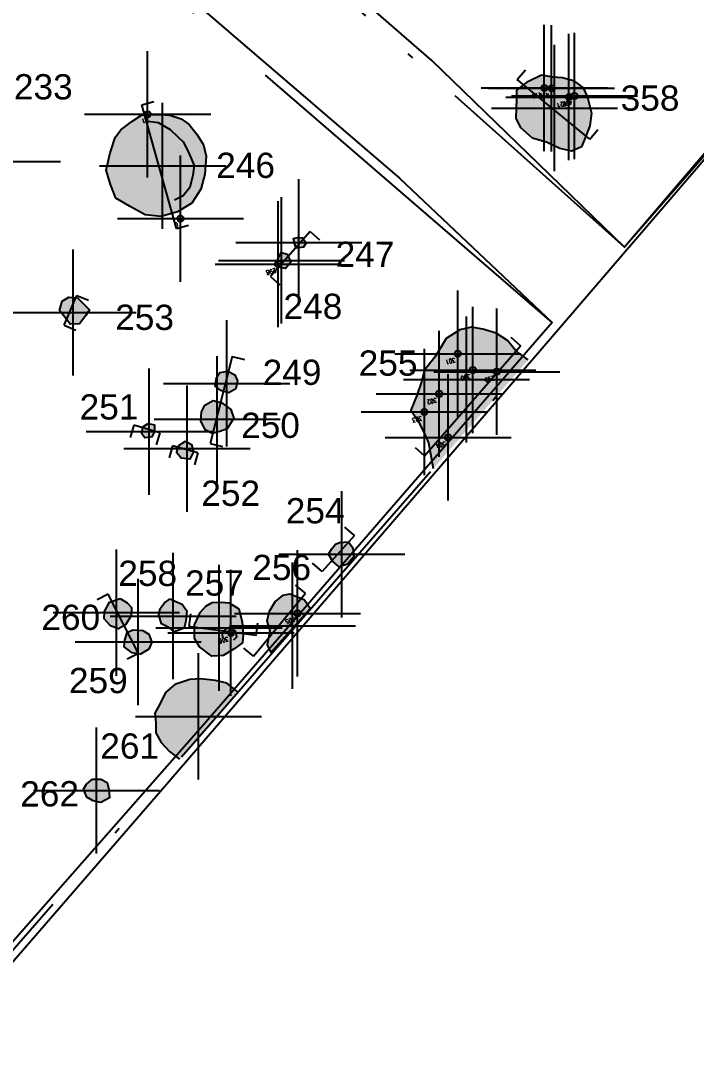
# Model space of a CAD drawing. Header units: millimetres. Extents: x 4462692 to 4462814, y 5793999 to 5794154.
# Drawn here: x 4462751.24 to 4462761.95, y 5794028.93 to 5794045.21 of the extents above; entities that cross this region are included whole.
import ezdxf
from ezdxf.enums import TextEntityAlignment as Align

# ---------------------------------------------------------------- set-up
doc = ezdxf.new("R2010")
doc.units = ezdxf.units.MM
doc.header["$PDMODE"] = 2
doc.header["$PDSIZE"] = -1
doc.linetypes.add('ACAD_ISO10W100', pattern=[18, 12, -3, 0, -3])
for name, color, linetype in [('00Befund', 36, 'Continuous'), ('00BefundNr', 36, 'Continuous'), ('00Profil', 5, 'Continuous'), ('Befunde Planum 2', 33, 'Continuous'), ('GGok', 50, 'Continuous'), ('GGuk', 7, 'Continuous'), ('Gruben', 252, 'Continuous'), ('GUK', 90, 'ACAD_ISO10W100'), ('Höhenpunkte Befunde', 7, 'Continuous'), ('Keramik Pl.1', 60, 'Continuous'), ('Knochenreste', 40, 'Continuous'), ('Pfosten', 254, 'Continuous'), ('Profilzeichennägel', 200, 'Continuous'), ('SBZ EZ', 16, 'Continuous')]:
    doc.layers.add(name, color=color, linetype=linetype)
doc.styles.add('ROMANS', font='ROMANS.shx', dxfattribs={"width": 0.75})
doc.styles.get("Standard").update_dxf_attribs({"font": 'arial.ttf'})

# ---------------------------------------------------------------- blocks, each defined once
blk = doc.blocks.new('MESSPUNKT')
for p, q in [((0, -0.04), (0, 0.04)), ((0.04, 0), (-0.04, 0))]:
    blk.add_line(p, q)
blk.add_circle((0, 0), 0.05)
at = {"style": 'ROMANS', "width": 0.75, "flags": 1}
for tag, p in [('STANDPUNKT', (-0.06, -0.05)), ('MESSWERT', (-0.06, 0.05)), ('KOORDINATEN', (-0.06, -0.15))]:
    blk.add_attdef(tag, text='', height=0.07, dxfattribs=at).set_placement(p, align=Align.RIGHT)
at = {"style": 'ROMANS', "width": 0.75}
for tag, p in [('NUMMER', (0.06, 0.05)), ('INFO', (0.06, -0.15))]:
    blk.add_attdef(tag, p, '', height=0.07, dxfattribs=at)

msp = doc.modelspace()

# ---------------------------------------------------------------- hatches: boundary and pattern name
at = {"layer": 'Gruben'}
h = msp.add_hatch(color=256, dxfattribs=at)
h.dxf.hatch_style = 1
h.paths.add_polyline_path([(4462759.496, 5794044.352), (4462759.671, 5794044.321), (4462759.829, 5794044.308), (4462760, 5794044.264), (4462760.157, 5794044.144), (4462760.226, 5794044), (4462760.286, 5794043.744), (4462760.262, 5794043.545), (4462760.198, 5794043.379), (4462760.126, 5794043.211), (4462759.973, 5794043.14), (4462759.785, 5794043.184), (4462759.582, 5794043.282), (4462759.349, 5794043.347), (4462759.168, 5794043.513), (4462759.095, 5794043.664), (4462759.103, 5794043.969), (4462759.101, 5794044.111), (4462759.288, 5794044.251)])
h.paths.add_polyline_path([(4462754.966, 5794051.6), (4462755.067, 5794051.428), (4462755.148, 5794051.202), (4462755.103, 5794051.02), (4462754.909, 5794050.876), (4462754.67, 5794050.723), (4462754.419, 5794050.681), (4462754.195, 5794050.772), (4462753.962, 5794050.799), (4462753.851, 5794050.994), (4462753.834, 5794051.174), (4462753.91, 5794051.347), (4462754.076, 5794051.472), (4462754.268, 5794051.589), (4462754.439, 5794051.62), (4462754.608, 5794051.656), (4462754.826, 5794051.648)])
h = msp.add_hatch(color=256, dxfattribs=at)
h.dxf.hatch_style = 1
h.paths.add_polyline_path([(4462754.291, 5794039.191), (4462754.425, 5794039.155), (4462754.568, 5794039.051), (4462754.618, 5794038.911), (4462754.51, 5794038.745), (4462754.397, 5794038.703), (4462754.271, 5794038.671), (4462754.163, 5794038.729), (4462754.095, 5794038.868), (4462754.106, 5794039.01), (4462754.159, 5794039.118)])
h = msp.add_hatch(color=256, dxfattribs=at)
h.dxf.hatch_style = 1
h.paths.add_polyline_path([(4462753.608, 5794036.052), (4462753.695, 5794036.005), (4462753.796, 5794035.965), (4462753.872, 5794035.86), (4462753.856, 5794035.701), (4462753.831, 5794035.585), (4462753.674, 5794035.524), (4462753.585, 5794035.595), (4462753.468, 5794035.653), (4462753.426, 5794035.796), (4462753.45, 5794035.894), (4462753.52, 5794035.985)])
h = msp.add_hatch(color=256, dxfattribs=at)
h.dxf.hatch_style = 1
h.paths.add_polyline_path([(4462754.684, 5794034.573), (4462754.508, 5794034.713), (4462754.326, 5794034.757), (4462754.087, 5794034.781), (4462753.919, 5794034.772), (4462753.68, 5794034.69), (4462753.532, 5794034.568), (4462753.449, 5794034.39), (4462753.363, 5794034.236), (4462753.382, 5794034.091), (4462753.382, 5794033.925), (4462753.467, 5794033.771), (4462753.598, 5794033.633), (4462753.755, 5794033.51)])
at = {"layer": 'Pfosten'}
h = msp.add_hatch(color=256, dxfattribs=at)
h.dxf.hatch_style = 1
h.paths.add_polyline_path([(4462727.865, 5794052.01), (4462727.97, 5794051.89), (4462727.932, 5794051.766), (4462727.861, 5794051.677), (4462727.759, 5794051.618), (4462727.691, 5794051.612), (4462727.583, 5794051.659), (4462727.493, 5794051.719), (4462727.501, 5794051.818), (4462727.526, 5794051.908), (4462727.554, 5794051.956), (4462727.69, 5794052.037), (4462727.758, 5794052.007)])
h.paths.add_polyline_path([(4462728.256, 5794052.972), (4462728.3, 5794052.856), (4462728.305, 5794052.741), (4462728.265, 5794052.64), (4462728.126, 5794052.607), (4462728.029, 5794052.575), (4462727.885, 5794052.667), (4462727.837, 5794052.792), (4462727.861, 5794052.874), (4462727.9, 5794053.055), (4462727.99, 5794053.084), (4462728.127, 5794053.048), (4462728.189, 5794053.001)])
h.paths.add_polyline_path([(4462732.558, 5794052.79), (4462732.558, 5794052.722), (4462732.53, 5794052.641), (4462732.417, 5794052.547), (4462732.34, 5794052.492), (4462732.237, 5794052.443), (4462732.154, 5794052.449), (4462732.074, 5794052.577), (4462732.092, 5794052.662), (4462732.182, 5794052.747), (4462732.282, 5794052.771), (4462732.378, 5794052.796), (4462732.515, 5794052.847)])
h.paths.add_polyline_path([(4462729.995, 5794056.854), (4462730.011, 5794056.776), (4462729.973, 5794056.672), (4462729.866, 5794056.615), (4462729.767, 5794056.553), (4462729.66, 5794056.529), (4462729.571, 5794056.534), (4462729.492, 5794056.622), (4462729.446, 5794056.705), (4462729.468, 5794056.82), (4462729.527, 5794056.88), (4462729.586, 5794056.914), (4462729.707, 5794056.962), (4462729.768, 5794056.986), (4462729.887, 5794056.962), (4462729.994, 5794056.917)])
h.paths.add_polyline_path([(4462728.704, 5794056.62), (4462728.73, 5794056.528), (4462728.767, 5794056.42), (4462728.737, 5794056.307), (4462728.68, 5794056.205), (4462728.578, 5794056.163), (4462728.444, 5794056.187), (4462728.404, 5794056.242), (4462728.293, 5794056.353), (4462728.302, 5794056.543), (4462728.327, 5794056.566), (4462728.42, 5794056.64), (4462728.526, 5794056.682), (4462728.629, 5794056.656)])
h.paths.add_polyline_path([(4462734.644, 5794054.277), (4462734.644, 5794054.192), (4462734.647, 5794054.063), (4462734.565, 5794054.002), (4462734.492, 5794053.932), (4462734.407, 5794053.865), (4462734.292, 5794053.74), (4462734.175, 5794053.754), (4462734.052, 5794053.749), (4462734.019, 5794053.811), (4462733.995, 5794053.918), (4462734.054, 5794054.015), (4462734.123, 5794054.143), (4462734.195, 5794054.229), (4462734.297, 5794054.261), (4462734.383, 5794054.3), (4462734.52, 5794054.338), (4462734.579, 5794054.312)])
h.paths.add_polyline_path([(4462736.169, 5794055.209), (4462736.234, 5794055.133), (4462736.161, 5794055.039), (4462736.077, 5794055.019), (4462736.005, 5794055.054), (4462735.962, 5794055.09), (4462735.961, 5794055.204), (4462736.034, 5794055.228)])
h.paths.add_polyline_path([(4462735.541, 5794055.434), (4462735.591, 5794055.344), (4462735.635, 5794055.304), (4462735.612, 5794055.245), (4462735.533, 5794055.251), (4462735.464, 5794055.235), (4462735.439, 5794055.298), (4462735.432, 5794055.367), (4462735.452, 5794055.423)])
h.paths.add_polyline_path([(4462734.32, 5794057.107), (4462734.401, 5794057.073), (4462734.409, 5794056.98), (4462734.364, 5794056.908), (4462734.274, 5794056.905), (4462734.229, 5794056.958), (4462734.197, 5794057.023), (4462734.229, 5794057.09), (4462734.248, 5794057.131)])
h.paths.add_polyline_path([(4462733.59, 5794058.96), (4462733.711, 5794058.93), (4462733.772, 5794058.891), (4462733.833, 5794058.788), (4462733.867, 5794058.688), (4462733.865, 5794058.585), (4462733.86, 5794058.508), (4462733.726, 5794058.486), (4462733.626, 5794058.495), (4462733.532, 5794058.559), (4462733.455, 5794058.685), (4462733.442, 5794058.809), (4462733.468, 5794058.924)])
h.paths.add_polyline_path([(4462733.302, 5794059.151), (4462733.422, 5794059.076), (4462733.466, 5794058.974), (4462733.415, 5794058.815), (4462733.414, 5794058.728), (4462733.37, 5794058.6), (4462733.191, 5794058.551), (4462733.041, 5794058.597), (4462732.895, 5794058.688), (4462732.913, 5794058.89), (4462732.935, 5794058.96), (4462732.969, 5794059.081), (4462733.064, 5794059.177), (4462733.178, 5794059.199)])
h.paths.add_polyline_path([(4462739.546, 5794050.276), (4462739.577, 5794050.021), (4462739.644, 5794049.856), (4462739.655, 5794049.673), (4462739.655, 5794049.459), (4462739.587, 5794049.26), (4462739.516, 5794049.133), (4462739.383, 5794049.101), (4462739.18, 5794049.169), (4462739.047, 5794049.325), (4462739.017, 5794049.457), (4462738.939, 5794049.606), (4462738.89, 5794049.786), (4462738.846, 5794050.018), (4462738.936, 5794050.203), (4462739.052, 5794050.285), (4462739.122, 5794050.399), (4462739.261, 5794050.435), (4462739.422, 5794050.374), (4462739.5, 5794050.344)])
h.paths.add_polyline_path([(4462739.275, 5794047.38), (4462738.865, 5794046.969), (4462739.022, 5794046.935), (4462739.141, 5794046.944), (4462739.191, 5794047.012), (4462739.25, 5794047.155), (4462739.265, 5794047.308)])
h.paths.add_polyline_path([(4462740.074, 5794046.735), (4462739.84, 5794046.981), (4462739.771, 5794046.871), (4462739.77, 5794046.753), (4462739.857, 5794046.696), (4462739.992, 5794046.693)])
h.paths.add_polyline_path([(4462739.997, 5794045.452), (4462739.971, 5794045.324), (4462739.858, 5794045.202), (4462739.706, 5794045.192), (4462739.558, 5794045.233), (4462739.519, 5794045.321), (4462739.567, 5794045.472), (4462739.699, 5794045.539), (4462739.835, 5794045.555), (4462739.933, 5794045.515)])
h.paths.add_polyline_path([(4462741.109, 5794044.031), (4462741.199, 5794043.865), (4462741.264, 5794043.711), (4462741.164, 5794043.565), (4462741.046, 5794043.477), (4462740.878, 5794043.475), (4462740.706, 5794043.553), (4462740.692, 5794043.702), (4462740.738, 5794043.864), (4462740.836, 5794044.042), (4462740.987, 5794044.029)])
h.paths.add_polyline_path([(4462741.511, 5794043.048), (4462741.579, 5794042.935), (4462741.618, 5794042.829), (4462741.597, 5794042.666), (4462741.469, 5794042.586), (4462741.382, 5794042.566), (4462741.187, 5794042.63), (4462741.098, 5794042.761), (4462741.123, 5794042.846), (4462741.157, 5794042.957), (4462741.272, 5794043.069), (4462741.426, 5794043.069)])
h.paths.add_polyline_path([(4462741.927, 5794044.657), (4462742.024, 5794044.521), (4462742.108, 5794044.371), (4462741.971, 5794044.246), (4462741.806, 5794044.206), (4462741.713, 5794044.281), (4462741.668, 5794044.446), (4462741.73, 5794044.57), (4462741.81, 5794044.685)])
h.paths.add_polyline_path([(4462744.653, 5794047.298), (4462744.849, 5794047.221), (4462744.883, 5794047.101), (4462744.882, 5794046.956), (4462744.757, 5794046.821), (4462744.647, 5794046.77), (4462744.445, 5794046.77), (4462744.327, 5794046.925), (4462744.269, 5794047.052), (4462744.397, 5794047.207), (4462744.501, 5794047.263)])
h.paths.add_polyline_path([(4462744.782, 5794046.38), (4462744.84, 5794046.226), (4462744.813, 5794046.073), (4462744.707, 5794045.918), (4462744.567, 5794045.945), (4462744.41, 5794045.983), (4462744.36, 5794046.11), (4462744.304, 5794046.225), (4462744.34, 5794046.379), (4462744.473, 5794046.498), (4462744.594, 5794046.462), (4462744.683, 5794046.442)])
h.paths.add_polyline_path([(4462762.56, 5794048.925), (4462762.675, 5794048.999), (4462762.812, 5794048.914), (4462762.857, 5794048.814), (4462762.763, 5794048.724), (4462762.675, 5794048.669), (4462762.581, 5794048.715), (4462762.514, 5794048.827)])
h.paths.add_polyline_path([(4462762.487, 5794050.303), (4462762.66, 5794050.333), (4462762.744, 5794050.291), (4462762.832, 5794050.169), (4462762.812, 5794049.973), (4462762.716, 5794049.874), (4462762.519, 5794049.925), (4462762.426, 5794050.067), (4462762.438, 5794050.206)])
h.paths.add_polyline_path([(4462763.2, 5794050.489), (4462763.337, 5794050.553), (4462763.479, 5794050.48), (4462763.542, 5794050.329), (4462763.513, 5794050.162), (4462763.354, 5794050.089), (4462763.21, 5794050.13), (4462763.123, 5794050.22), (4462763.112, 5794050.378)])
h.paths.add_polyline_path([(4462763.908, 5794050.368), (4462764.067, 5794050.326), (4462764.161, 5794050.242), (4462764.106, 5794050.094), (4462763.999, 5794050.016), (4462763.865, 5794050.09), (4462763.815, 5794050.188), (4462763.852, 5794050.325)])
h.paths.add_polyline_path([(4462764.158, 5794051.085), (4462764.376, 5794051.112), (4462764.518, 5794051.052), (4462764.64, 5794050.855), (4462764.602, 5794050.689), (4462764.456, 5794050.519), (4462764.249, 5794050.467), (4462764.056, 5794050.601), (4462763.997, 5794050.786), (4462764.042, 5794050.94)])
h.paths.add_polyline_path([(4462765.545, 5794051.398), (4462765.677, 5794051.484), (4462765.874, 5794051.516), (4462765.961, 5794051.439), (4462766.041, 5794051.298), (4462766.013, 5794051.13), (4462765.891, 5794050.983), (4462765.739, 5794050.962), (4462765.627, 5794050.979), (4462765.499, 5794051.089), (4462765.481, 5794051.276)])
h.paths.add_polyline_path([(4462767.44, 5794051.631), (4462767.58, 5794051.573), (4462767.638, 5794051.435), (4462767.603, 5794051.293), (4462767.477, 5794051.239), (4462767.313, 5794051.264), (4462767.262, 5794051.342), (4462767.27, 5794051.519), (4462767.332, 5794051.592)])
h.paths.add_polyline_path([(4462768.495, 5794051.408), (4462768.614, 5794051.456), (4462768.74, 5794051.351), (4462768.734, 5794051.199), (4462768.676, 5794051.062), (4462768.522, 5794051.04), (4462768.379, 5794051.108), (4462768.318, 5794051.212), (4462768.333, 5794051.365)])
h.paths.add_polyline_path([(4462768.135, 5794053.456), (4462768.29, 5794053.467), (4462768.401, 5794053.387), (4462768.448, 5794053.234), (4462768.374, 5794053.09), (4462768.287, 5794052.988), (4462768.157, 5794052.935), (4462768.011, 5794053.028), (4462768.009, 5794053.147), (4462768.018, 5794053.261)])
edge = h.paths.add_edge_path()
edge.add_line((4462767.778, 5794050.921), (4462767.699, 5794050.856))
edge.add_line((4462767.778, 5794050.921), (4462767.878, 5794050.89))
edge.add_line((4462767.878, 5794050.89), (4462767.992, 5794050.817))
edge.add_line((4462767.992, 5794050.817), (4462768.048, 5794050.686))
edge.add_line((4462768.048, 5794050.686), (4462767.935, 5794050.626))
edge.add_line((4462767.935, 5794050.626), (4462767.849, 5794050.546))
edge.add_line((4462767.849, 5794050.546), (4462767.748, 5794050.622))
edge.add_line((4462767.748, 5794050.622), (4462767.667, 5794050.758))
edge.add_line((4462767.667, 5794050.758), (4462767.699, 5794050.856))
edge.add_line((4462767.699, 5794050.856), (4462767.778, 5794050.921))
h = msp.add_hatch(color=256, dxfattribs=at)
h.dxf.hatch_style = 1
h.paths.add_polyline_path([(4462752.378, 5794033.193), (4462752.507, 5794033.192), (4462752.611, 5794033.14), (4462752.635, 5794033.03), (4462752.644, 5794032.894), (4462752.506, 5794032.821), (4462752.387, 5794032.85), (4462752.289, 5794032.906), (4462752.235, 5794033.033), (4462752.281, 5794033.114)])
h.paths.add_polyline_path([(4462753.017, 5794035.559), (4462753.174, 5794035.546), (4462753.268, 5794035.49), (4462753.316, 5794035.365), (4462753.268, 5794035.253), (4462753.136, 5794035.173), (4462753.004, 5794035.196), (4462752.881, 5794035.287), (4462752.89, 5794035.394), (4462752.928, 5794035.516)])
h.paths.add_polyline_path([(4462752.814, 5794036.055), (4462752.925, 5794035.986), (4462752.996, 5794035.911), (4462752.99, 5794035.779), (4462752.901, 5794035.639), (4462752.787, 5794035.575), (4462752.661, 5794035.621), (4462752.559, 5794035.732), (4462752.566, 5794035.847), (4462752.648, 5794035.995)])
h.paths.add_polyline_path([(4462756.293, 5794036.94), (4462756.433, 5794036.952), (4462756.504, 5794036.86), (4462756.518, 5794036.714), (4462756.421, 5794036.601), (4462756.286, 5794036.557), (4462756.187, 5794036.643), (4462756.116, 5794036.755), (4462756.167, 5794036.838), (4462756.228, 5794036.917)])
h.paths.add_polyline_path([(4462754.522, 5794039.659), (4462754.633, 5794039.601), (4462754.674, 5794039.504), (4462754.651, 5794039.378), (4462754.539, 5794039.314), (4462754.413, 5794039.348), (4462754.323, 5794039.421), (4462754.341, 5794039.556), (4462754.393, 5794039.637)])
h.paths.add_polyline_path([(4462753.849, 5794038.55), (4462753.947, 5794038.494), (4462753.977, 5794038.381), (4462753.919, 5794038.261), (4462753.78, 5794038.279), (4462753.714, 5794038.364), (4462753.718, 5794038.412), (4462753.748, 5794038.484)])
h.paths.add_polyline_path([(4462753.261, 5794038.825), (4462753.36, 5794038.808), (4462753.362, 5794038.698), (4462753.317, 5794038.614), (4462753.206, 5794038.602), (4462753.157, 5794038.663), (4462753.175, 5794038.775)])
h.paths.add_polyline_path([(4462752.14, 5794040.817), (4462752.233, 5794040.723), (4462752.327, 5794040.629), (4462752.273, 5794040.541), (4462752.172, 5794040.406), (4462752.02, 5794040.402), (4462751.96, 5794040.485), (4462751.855, 5794040.618), (4462751.895, 5794040.765), (4462752.002, 5794040.829)])
h.paths.add_polyline_path([(4462749.141, 5794038.656), (4462749.224, 5794038.598), (4462749.231, 5794038.492), (4462749.186, 5794038.377), (4462749.117, 5794038.349), (4462749.001, 5794038.407), (4462748.973, 5794038.472), (4462749.013, 5794038.566), (4462749.075, 5794038.644)])
h.paths.add_polyline_path([(4462750.176, 5794037.232), (4462750.264, 5794037.21), (4462750.326, 5794037.142), (4462750.337, 5794037.078), (4462750.247, 5794037.02), (4462750.165, 5794037.017), (4462750.102, 5794037.082), (4462750.142, 5794037.183)])
h.paths.add_polyline_path([(4462747.496, 5794035.201), (4462747.556, 5794035.18), (4462747.629, 5794035.106), (4462747.657, 5794034.962), (4462747.57, 5794034.922), (4462747.461, 5794034.932), (4462747.362, 5794035.003), (4462747.362, 5794035.07), (4462747.407, 5794035.156)])
h.paths.add_polyline_path([(4462748.733, 5794035.264), (4462748.804, 5794035.221), (4462748.864, 5794035.131), (4462748.797, 5794035.053), (4462748.708, 5794035.054), (4462748.625, 5794035.121), (4462748.611, 5794035.18), (4462748.633, 5794035.227)])
h.paths.add_polyline_path([(4462749.063, 5794035.766), (4462749.18, 5794035.73), (4462749.223, 5794035.625), (4462749.216, 5794035.506), (4462749.095, 5794035.419), (4462748.984, 5794035.461), (4462748.941, 5794035.525), (4462748.921, 5794035.661), (4462748.975, 5794035.725)])
h.paths.add_polyline_path([(4462747.004, 5794035.825), (4462747.124, 5794035.764), (4462747.171, 5794035.683), (4462747.179, 5794035.599), (4462747.092, 5794035.535), (4462746.997, 5794035.522), (4462746.921, 5794035.613), (4462746.912, 5794035.691), (4462746.958, 5794035.799)])
h.paths.add_polyline_path([(4462745.54, 5794036.32), (4462745.656, 5794036.29), (4462745.817, 5794036.197), (4462745.804, 5794036.075), (4462745.757, 5794035.997), (4462745.607, 5794035.966), (4462745.54, 5794035.99), (4462745.486, 5794036.055), (4462745.44, 5794036.176), (4462745.454, 5794036.278)])
h.paths.add_polyline_path([(4462744.803, 5794038.993), (4462744.969, 5794038.974), (4462745.085, 5794038.907), (4462745.185, 5794038.801), (4462745.179, 5794038.631), (4462745.112, 5794038.477), (4462744.973, 5794038.318), (4462744.824, 5794038.248), (4462744.669, 5794038.315), (4462744.527, 5794038.41), (4462744.459, 5794038.516), (4462744.443, 5794038.685), (4462744.525, 5794038.837), (4462744.637, 5794038.952)])
h.paths.add_polyline_path([(4462745.796, 5794041.453), (4462745.953, 5794041.398), (4462746.057, 5794041.314), (4462746.104, 5794041.245), (4462746.104, 5794041.089), (4462746.014, 5794040.972), (4462745.826, 5794040.936), (4462745.698, 5794041), (4462745.649, 5794041.102), (4462745.603, 5794041.235), (4462745.702, 5794041.35)])
h.paths.add_polyline_path([(4462742.849, 5794040.154), (4462742.909, 5794040.05), (4462742.921, 5794039.901), (4462742.841, 5794039.773), (4462742.709, 5794039.731), (4462742.561, 5794039.747), (4462742.484, 5794039.831), (4462742.473, 5794039.955), (4462742.488, 5794040.116), (4462742.616, 5794040.18), (4462742.722, 5794040.196)])
h.paths.add_polyline_path([(4462741.461, 5794040.385), (4462741.497, 5794040.246), (4462741.568, 5794040.087), (4462741.544, 5794039.905), (4462741.443, 5794039.84), (4462741.248, 5794039.854), (4462741.133, 5794040.047), (4462741.063, 5794040.219), (4462741.098, 5794040.314), (4462741.29, 5794040.411), (4462741.296, 5794040.403)])
h.paths.add_polyline_path([(4462749.51, 5794041.456), (4462749.598, 5794041.409), (4462749.671, 5794041.297), (4462749.672, 5794041.158), (4462749.631, 5794041.015), (4462749.464, 5794040.889), (4462749.34, 5794040.872), (4462749.211, 5794040.939), (4462749.131, 5794041.07), (4462749.171, 5794041.199), (4462749.219, 5794041.319), (4462749.343, 5794041.414)])
h.paths.add_polyline_path([(4462755.369, 5794041.535), (4462755.46, 5794041.508), (4462755.518, 5794041.386), (4462755.438, 5794041.281), (4462755.325, 5794041.305), (4462755.29, 5794041.357), (4462755.324, 5794041.454)])
h.paths.add_polyline_path([(4462755.626, 5794041.776), (4462755.707, 5794041.769), (4462755.762, 5794041.692), (4462755.723, 5794041.621), (4462755.606, 5794041.607), (4462755.578, 5794041.683), (4462755.562, 5794041.757)])
h.paths.add_polyline_path([(4462748.083, 5794041.827), (4462748.194, 5794041.798), (4462748.25, 5794041.669), (4462748.243, 5794041.561), (4462748.17, 5794041.528), (4462748.052, 5794041.524), (4462748.007, 5794041.63), (4462747.986, 5794041.721)])
h.paths.add_polyline_path([(4462746.219, 5794042.124), (4462746.334, 5794042.069), (4462746.393, 5794041.948), (4462746.366, 5794041.818), (4462746.27, 5794041.69), (4462746.083, 5794041.708), (4462745.968, 5794041.826), (4462745.933, 5794041.933), (4462745.97, 5794042.063), (4462746.059, 5794042.131)])
at = {"layer": 'SBZ EZ'}
h = msp.add_hatch(color=256, dxfattribs=at)
h.dxf.hatch_style = 1
h.paths.add_polyline_path([(4462753.783, 5794043.657), (4462753.909, 5794043.563), (4462754.032, 5794043.413), (4462754.137, 5794043.242), (4462754.179, 5794043.063), (4462754.157, 5794042.779), (4462754.094, 5794042.542), (4462753.949, 5794042.319), (4462753.724, 5794042.181), (4462753.466, 5794042.109), (4462753.21, 5794042.135), (4462752.965, 5794042.272), (4462752.747, 5794042.395), (4462752.662, 5794042.616), (4462752.591, 5794042.842), (4462752.657, 5794043.115), (4462752.737, 5794043.36), (4462752.827, 5794043.481), (4462752.998, 5794043.61), (4462753.152, 5794043.71), (4462753.449, 5794043.723), (4462753.604, 5794043.714)])
h = msp.add_hatch(color=256, dxfattribs=at)
h.dxf.hatch_style = 1
h.paths.add_polyline_path([(4462757.778, 5794038.113), (4462757.705, 5794038.522), (4462757.628, 5794038.691), (4462757.528, 5794038.884), (4462757.425, 5794039.04), (4462757.518, 5794039.269), (4462757.592, 5794039.49), (4462757.642, 5794039.674), (4462757.805, 5794039.881), (4462757.906, 5794040.044), (4462757.982, 5794040.173), (4462758.198, 5794040.311), (4462758.385, 5794040.354), (4462758.566, 5794040.321), (4462758.775, 5794040.257), (4462758.954, 5794040.145), (4462759.094, 5794039.974), (4462759.285, 5794039.837)])
h = msp.add_hatch(color=256, dxfattribs=at)
h.dxf.hatch_style = 1
h.paths.add_polyline_path([(4462755.827, 5794035.896), (4462755.73, 5794036.034), (4462755.506, 5794036.123), (4462755.389, 5794036.102), (4462755.271, 5794036.008), (4462755.178, 5794035.851), (4462755.142, 5794035.699), (4462755.186, 5794035.541), (4462755.145, 5794035.319), (4462755.204, 5794035.2)])
h = msp.add_hatch(color=256, dxfattribs=at)
h.dxf.hatch_style = 1
h.paths.add_polyline_path([(4462754.273, 5794035.99), (4462754.417, 5794035.996), (4462754.545, 5794035.984), (4462754.694, 5794035.889), (4462754.75, 5794035.686), (4462754.767, 5794035.48), (4462754.755, 5794035.353), (4462754.623, 5794035.259), (4462754.449, 5794035.154), (4462754.268, 5794035.14), (4462754.071, 5794035.291), (4462753.996, 5794035.425), (4462753.995, 5794035.639), (4462754.082, 5794035.832), (4462754.174, 5794035.932)])

# ---------------------------------------------------------------- linework, layer by layer
at = {"layer": '00Befund'}
for points in [[(4462759.496, 5794044.352, 52.484), (4462759.671, 5794044.321, 52.485), (4462759.829, 5794044.308, 52.484), (4462760, 5794044.264, 52.471), (4462760.157, 5794044.144, 52.483), (4462760.226, 5794044, 52.492), (4462760.286, 5794043.744, 52.486), (4462760.262, 5794043.545, 52.496), (4462760.198, 5794043.379, 52.498), (4462760.126, 5794043.211, 52.504), (4462759.973, 5794043.14, 52.513), (4462759.785, 5794043.184, 52.503), (4462759.582, 5794043.282, 52.487), (4462759.349, 5794043.347, 52.49), (4462759.168, 5794043.513, 52.53), (4462759.095, 5794043.664, 52.513), (4462759.103, 5794043.969, 52.524), (4462759.101, 5794044.111, 52.501), (4462759.288, 5794044.251, 52.51)], [(4462753.783, 5794043.657, 52.573), (4462753.909, 5794043.563, 52.576), (4462754.032, 5794043.413, 52.563), (4462754.137, 5794043.242, 52.601), (4462754.179, 5794043.063, 52.586), (4462754.157, 5794042.779, 52.597), (4462754.094, 5794042.542, 52.601), (4462753.949, 5794042.319, 52.592), (4462753.724, 5794042.181, 52.581), (4462753.466, 5794042.109, 52.584), (4462753.21, 5794042.135, 52.594), (4462752.965, 5794042.272, 52.584), (4462752.747, 5794042.395, 52.602), (4462752.662, 5794042.616, 52.606), (4462752.591, 5794042.842, 52.604), (4462752.657, 5794043.115, 52.605), (4462752.737, 5794043.36, 52.602), (4462752.827, 5794043.481, 52.586), (4462752.998, 5794043.61, 52.595), (4462753.152, 5794043.71, 52.591), (4462753.449, 5794043.723, 52.58), (4462753.604, 5794043.714, 52.588)], [(4462755.626, 5794041.776, 52.56), (4462755.707, 5794041.769, 52.579), (4462755.762, 5794041.692, 52.582), (4462755.723, 5794041.621, 52.58), (4462755.606, 5794041.607, 52.57), (4462755.578, 5794041.683, 52.572), (4462755.562, 5794041.757, 52.563)], [(4462755.369, 5794041.535, 52.584), (4462755.46, 5794041.508, 52.582), (4462755.518, 5794041.386, 52.577), (4462755.438, 5794041.281, 52.576), (4462755.325, 5794041.305, 52.578), (4462755.29, 5794041.357, 52.575), (4462755.324, 5794041.454, 52.589)], [(4462752.14, 5794040.817, 52.597), (4462752.233, 5794040.723, 52.588), (4462752.327, 5794040.629, 52.599), (4462752.273, 5794040.541, 52.598), (4462752.172, 5794040.406, 52.602), (4462752.02, 5794040.402, 52.576), (4462751.96, 5794040.485, 52.613), (4462751.855, 5794040.618, 52.603), (4462751.895, 5794040.765, 52.593), (4462752.002, 5794040.829, 52.603)], [(4462754.522, 5794039.659, 52.576), (4462754.633, 5794039.601, 52.582), (4462754.674, 5794039.504, 52.568), (4462754.651, 5794039.378, 52.575), (4462754.539, 5794039.314, 52.585), (4462754.413, 5794039.348, 52.595), (4462754.323, 5794039.421, 52.593), (4462754.341, 5794039.556, 52.575), (4462754.393, 5794039.637, 52.577)], [(4462754.291, 5794039.191, 52.578), (4462754.425, 5794039.155, 52.583), (4462754.568, 5794039.051, 52.588), (4462754.618, 5794038.911, 52.575), (4462754.51, 5794038.745, 52.585), (4462754.397, 5794038.703, 52.582), (4462754.271, 5794038.671, 52.585), (4462754.163, 5794038.729, 52.591), (4462754.095, 5794038.868, 52.606), (4462754.106, 5794039.01, 52.595), (4462754.159, 5794039.118, 52.587)], [(4462753.261, 5794038.825, 52.602), (4462753.36, 5794038.808, 52.601), (4462753.362, 5794038.698, 52.605), (4462753.317, 5794038.614, 52.609), (4462753.206, 5794038.602, 52.61), (4462753.157, 5794038.663, 52.606), (4462753.175, 5794038.775, 52.609)], [(4462753.849, 5794038.55, 52.578), (4462753.947, 5794038.494, 52.598), (4462753.977, 5794038.381, 52.609), (4462753.919, 5794038.261, 52.615), (4462753.78, 5794038.279, 52.597), (4462753.714, 5794038.364, 52.593), (4462753.718, 5794038.412, 52.595), (4462753.748, 5794038.484, 52.606)], [(4462756.293, 5794036.94, 52.606), (4462756.433, 5794036.952, 52.591), (4462756.504, 5794036.86, 52.608), (4462756.518, 5794036.714, 52.627), (4462756.421, 5794036.601, 52.646), (4462756.286, 5794036.557, 52.618), (4462756.187, 5794036.643, 52.616), (4462756.116, 5794036.755, 52.613), (4462756.167, 5794036.838, 52.615), (4462756.228, 5794036.917, 52.609)], [(4462755.827, 5794035.896, 52.655), (4462755.73, 5794036.034, 52.649), (4462755.506, 5794036.123, 52.65), (4462755.389, 5794036.102, 52.637), (4462755.271, 5794036.008, 52.643), (4462755.178, 5794035.851, 52.654), (4462755.142, 5794035.699, 52.664), (4462755.186, 5794035.541, 52.671), (4462755.145, 5794035.319, 52.666), (4462755.204, 5794035.2, 52.68)], [(4462752.814, 5794036.055, 52.593), (4462752.925, 5794035.986, 52.606), (4462752.996, 5794035.911, 52.608), (4462752.99, 5794035.779, 52.613), (4462752.901, 5794035.639, 52.599), (4462752.787, 5794035.575, 52.593), (4462752.661, 5794035.621, 52.591), (4462752.559, 5794035.732, 52.587), (4462752.566, 5794035.847, 52.593), (4462752.648, 5794035.995, 52.596)], [(4462753.608, 5794036.052, 52.611), (4462753.695, 5794036.005, 52.627), (4462753.796, 5794035.965, 52.64), (4462753.872, 5794035.86, 52.637), (4462753.856, 5794035.701, 52.631), (4462753.831, 5794035.585, 52.613), (4462753.674, 5794035.524, 52.61), (4462753.585, 5794035.595, 52.602), (4462753.468, 5794035.653, 52.612), (4462753.426, 5794035.796, 52.61), (4462753.45, 5794035.894, 52.607), (4462753.52, 5794035.985, 52.607)], [(4462754.273, 5794035.99, 52.654), (4462754.417, 5794035.996, 52.681), (4462754.545, 5794035.984, 52.668), (4462754.694, 5794035.889, 52.665), (4462754.75, 5794035.686, 52.668), (4462754.767, 5794035.48, 52.671), (4462754.755, 5794035.353, 52.642), (4462754.623, 5794035.259, 52.634), (4462754.449, 5794035.154, 52.637), (4462754.268, 5794035.14, 52.623), (4462754.071, 5794035.291, 52.613), (4462753.996, 5794035.425, 52.618), (4462753.995, 5794035.639, 52.617), (4462754.082, 5794035.832, 52.637), (4462754.174, 5794035.932, 52.652)], [(4462753.017, 5794035.559, 52.601), (4462753.174, 5794035.546, 52.599), (4462753.268, 5794035.49, 52.608), (4462753.316, 5794035.365, 52.597), (4462753.268, 5794035.253, 52.598), (4462753.136, 5794035.173, 52.604), (4462753.004, 5794035.196, 52.603), (4462752.881, 5794035.287, 52.588), (4462752.89, 5794035.394, 52.588), (4462752.928, 5794035.516, 52.591)], [(4462752.378, 5794033.193, 52.611), (4462752.507, 5794033.192, 52.633), (4462752.611, 5794033.14, 52.636), (4462752.635, 5794033.03, 52.64), (4462752.644, 5794032.894, 52.645), (4462752.506, 5794032.821, 52.634), (4462752.387, 5794032.85, 52.632), (4462752.289, 5794032.906, 52.631), (4462752.235, 5794033.033, 52.631), (4462752.281, 5794033.114, 52.631)]]:
    msp.add_polyline3d(points, close=True, dxfattribs=at)
for points in [[(4462759.285, 5794039.837, 52.944), (4462759.094, 5794039.974, 52.633), (4462758.954, 5794040.145, 52.639), (4462758.775, 5794040.257, 52.608), (4462758.566, 5794040.321, 52.605), (4462758.385, 5794040.354, 52.606), (4462758.198, 5794040.311, 52.611), (4462757.982, 5794040.173, 52.604), (4462757.906, 5794040.044, 52.605), (4462757.805, 5794039.881, 52.582), (4462757.642, 5794039.674, 52.598), (4462757.592, 5794039.49, 52.583), (4462757.518, 5794039.269, 52.603), (4462757.425, 5794039.04, 52.596), (4462757.528, 5794038.884, 52.608), (4462757.628, 5794038.691, 52.613), (4462757.705, 5794038.522, 52.624), (4462757.778, 5794038.113, 52.018)], [(4462754.684, 5794034.573, 52.479), (4462754.508, 5794034.713, 52.618), (4462754.326, 5794034.757, 52.615), (4462754.087, 5794034.781, 52.613), (4462753.919, 5794034.772, 52.599), (4462753.68, 5794034.69, 52.593), (4462753.532, 5794034.568, 52.609), (4462753.449, 5794034.39, 52.621), (4462753.363, 5794034.236, 52.611), (4462753.382, 5794034.091, 52.614), (4462753.382, 5794033.925, 52.612), (4462753.467, 5794033.771, 52.601), (4462753.598, 5794033.633, 52.612), (4462753.755, 5794033.51, 52.618)]]:
    msp.add_polyline3d(points, dxfattribs=at)
at = {"layer": '00Profil'}
for p, q in [((4462759.111, 5794044.276, 52.501), (4462759.238, 5794044.431, 52.501)), ((4462753.159, 5794043.876, 52.599), (4462753.351, 5794043.93, 52.599)), ((4462760.261, 5794043.332, 52.497), (4462760.388, 5794043.487, 52.497)), ((4462753.707, 5794041.919, 52.597), (4462753.899, 5794041.972, 52.597)), ((4462755.825, 5794041.871, 52.598), (4462755.975, 5794041.739, 52.598)), ((4462755.196, 5794041.154, 52.609), (4462755.346, 5794041.022, 52.609)), ((4462752.129, 5794040.858, 52.61), (4462752.312, 5794040.779, 52.61)), ((4462751.927, 5794040.385, 52.619), (4462752.11, 5794040.306, 52.619)), ((4462754.591, 5794039.889, 52.597), (4462754.784, 5794039.84, 52.597)), ((4462753.031, 5794038.8, 52.623), (4462752.976, 5794038.608, 52.623)), ((4462753.443, 5794038.682, 52.612), (4462753.388, 5794038.49, 52.612)), ((4462753.645, 5794038.475, 52.616), (4462753.591, 5794038.283, 52.616)), ((4462754.243, 5794038.51, 52.617), (4462754.437, 5794038.461, 52.617)), ((4462754.047, 5794038.362, 52.625), (4462753.993, 5794038.17, 52.625)), ((4462756.528, 5794037.052, 52.611), (4462756.379, 5794037.186, 52.611)), ((4462756.015, 5794036.481, 52.657), (4462755.866, 5794036.615, 52.657)), ((4462752.627, 5794036.122, 52.564), (4462752.449, 5794036.031, 52.564)), ((4462755.752, 5794036.138, 52.61), (4462755.597, 5794036.265, 52.61)), ((4462753.91, 5794035.612, 52.638), (4462753.937, 5794035.81, 52.638)), ((4462754.969, 5794035.466, 52.674), (4462754.996, 5794035.664, 52.674)), ((4462753.106, 5794035.185, 52.559), (4462752.928, 5794035.094, 52.559)), ((4462754.931, 5794035.139, 52.627), (4462754.776, 5794035.266, 52.627))]:
    msp.add_line(p, q, dxfattribs=at)
for points in [[(4462760.261, 5794043.332, 52.497), (4462759.111, 5794044.276, 52.501)], [(4462753.707, 5794041.919, 52.597), (4462753.159, 5794043.876, 52.599)], [(4462755.825, 5794041.871, 52.598), (4462755.196, 5794041.154, 52.609)], [(4462751.927, 5794040.385, 52.619), (4462752.129, 5794040.858, 52.61)], [(4462757.491, 5794038.445, 52.613), (4462757.642, 5794038.313, 52.613), (4462759.057, 5794039.939, 52.638), (4462759.163, 5794040.06, 52.639), (4462759.012, 5794040.192, 52.639)], [(4462754.591, 5794039.889, 52.597), (4462754.243, 5794038.51, 52.617)], [(4462753.443, 5794038.682, 52.612), (4462753.031, 5794038.8, 52.623)], [(4462754.047, 5794038.362, 52.625), (4462753.645, 5794038.475, 52.616)], [(4462756.528, 5794037.052, 52.611), (4462756.015, 5794036.481, 52.657)], [(4462753.106, 5794035.185, 52.559), (4462752.627, 5794036.122, 52.564)], [(4462754.931, 5794035.139, 52.627), (4462755.752, 5794036.138, 52.61)], [(4462754.969, 5794035.466, 52.674), (4462753.974, 5794035.603, 52.64), (4462753.91, 5794035.612, 52.638)]]:
    msp.add_polyline3d(points, dxfattribs=at)
at = {"layer": 'Befunde Planum 2'}
msp.add_polyline3d([(4462753.253, 5794043.619, 51.868), (4462753.417, 5794043.599, 51.862), (4462753.61, 5794043.488, 51.873), (4462753.729, 5794043.368, 51.878), (4462753.82, 5794043.286, 51.867), (4462753.909, 5794043.102, 51.867), (4462753.987, 5794042.914, 51.863), (4462753.969, 5794042.764, 51.861), (4462753.917, 5794042.565, 51.852), (4462753.816, 5794042.437, 51.857), (4462753.679, 5794042.364, 51.864)], dxfattribs=at)
at = {"layer": 'GGok'}
msp.add_polyline3d([(4462777.829, 5794061.092, 52.781), (4462771.76, 5794054.059, 52.782), (4462765.534, 5794047.042, 53.057), (4462759.669, 5794040.206, 53.145), (4462753.454, 5794032.999, 53.038), (4462747.603, 5794026.254, 53.124), (4462742.014, 5794020.04, 53.165), (4462732.903, 5794009.653, 53.489), (4462726.752, 5794002.668, 53.459), (4462723.859, 5793999.423, 53.514), (4462723.855, 5793999.422, 53.507), (4462716.984, 5794004.098, 53.306), (4462709.939, 5794010.352, 53.307), (4462705.895, 5794013.798, 53.308), (4462701.104, 5794018.151, 53.275), (4462695.171, 5794023.291, 53.27), (4462692.064, 5794026.228, 53.305), (4462698.152, 5794033.433, 53.33), (4462704.502, 5794040.673, 53.406), (4462710.519, 5794047.533, 53.315), (4462715.528, 5794053.2, 53.142), (4462718.239, 5794056.554, 53.049), (4462724.39, 5794063.301, 52.914)], dxfattribs=at)
at = {"layer": 'GGuk', "ltscale": 0.1}
msp.add_polyline3d([(4462732.341, 5794067.64, -0.459), (4462733.886, 5794069.405, -0.484), (4462738.735, 5794074.953, -0.707), (4462742.02, 5794078.725, -0.716), (4462743.423, 5794077.786, -0.771), (4462744.439, 5794076.784, -0.776), (4462747.233, 5794079.701, -0.799), (4462750.941, 5794083.672, -0.796), (4462754.482, 5794080.474, -0.855), (4462760.807, 5794074.947, -0.684), (4462766.418, 5794070.147, -0.578), (4462772.466, 5794065.245, -0.373), (4462777.49, 5794060.774, -0.461), (4462770.143, 5794052.545, -0.42), (4462760.812, 5794041.622, 0.126), (4462757.754, 5794044.58, 0.014), (4462745.655, 5794055.084, -0.348), (4462741.322, 5794059.639, 0.042), (4462734.594, 5794065.466, -0.558)], close=True, dxfattribs=at)
at = {"layer": 'GGuk'}
msp.add_polyline3d([(4462740.271, 5794057.853, 52.405), (4462745.558, 5794052.702, 52.394), (4462751.822, 5794047.367, 52.706), (4462757.244, 5794042.717, 52.587), (4462759.662, 5794040.426, 52.737), (4462754.136, 5794034.051, 52.636), (4462748.361, 5794027.494, 52.671), (4462743.313, 5794021.757, 52.692), (4462736.491, 5794014.046, 52.718)], dxfattribs=at)
at = {"layer": 'GUK', "ltscale": 0.3}
for p, q in [((4462777.49, 5794060.774, 52.539), (4462760.812, 5794041.622, 53.126)), ((4462760.812, 5794041.622, 53.126), (4462745.216, 5794055.546, 52.691))]:
    msp.add_line(p, q, dxfattribs=at)
at = {"layer": 'GUK', "ltscale": 0.5}
for p, q in [((4462759.662, 5794040.426, 52.737), (4462746.505, 5794051.779, 52.392)), ((4462747.798, 5794026.696, 53.507), (4462759.711, 5794040.325, 51.729))]:
    msp.add_line(p, q, dxfattribs=at)
at = {"layer": 'Höhenpunkte Befunde', "extrusion": (-0.0012, 5.29667e-05, 0.999999)}
for p in [(4462759.699, 5794043.825, 52.508), (4462753.488, 5794042.91, 52.614), (4462755.647, 5794041.697, 52.561), (4462755.373, 5794041.412, 52.582), (4462752.07, 5794040.586, 52.613), (4462754.504, 5794039.462, 52.586), (4462758.306, 5794039.524, 52.63), (4462754.353, 5794038.894, 52.591), (4462753.275, 5794038.699, 52.59), (4462753.875, 5794038.429, 52.615), (4462756.33, 5794036.756, 52.606), (4462752.755, 5794035.831, 52.585), (4462753.655, 5794035.777, 52.619), (4462754.383, 5794035.59, 52.663), (4462755.547, 5794035.624, 52.682), (4462753.1, 5794035.366, 52.598), (4462754.058, 5794034.186, 52.612), (4462752.441, 5794033.012, 52.643)]:
    msp.add_point(p, dxfattribs=at)
at = {"layer": 'Keramik Pl.1'}
msp.add_polyline3d([(4462754.617, 5794035.398, 52.677), (4462754.665, 5794035.445, 52.668), (4462754.643, 5794035.535, 52.682), (4462754.568, 5794035.602, 52.685), (4462754.485, 5794035.568, 52.666), (4462754.433, 5794035.497, 52.677), (4462754.436, 5794035.434, 52.671)], dxfattribs=at)
at = {"layer": 'Keramik Pl.1', "extrusion": (-0.0012, 5.29667e-05, 0.999999)}
for p in [(4462759.538, 5794044.144, 52.537), (4462759.654, 5794044.138, 52.514), (4462759.93, 5794043.999, 52.511), (4462755.321, 5794041.352, 52.589), (4462758.167, 5794039.932, 52.629), (4462758.406, 5794039.675, 52.645), (4462758.786, 5794039.648, 52.638), (4462757.871, 5794039.297, 52.619), (4462757.638, 5794039.01, 52.611), (4462758.015, 5794038.607, 52.655), (4462755.626, 5794035.819, 52.677), (4462754.571, 5794035.511, 52.667)]:
    msp.add_point(p, dxfattribs=at)
at = {"layer": 'Knochenreste', "extrusion": (-0.0012, 5.29667e-05, 0.999999)}
msp.add_point((4462760.018, 5794044.017, 52.506), dxfattribs=at)
at = {"layer": 'Profilzeichennägel', "extrusion": (-0.0012, 5.29667e-05, 0.999999)}
for p in [(4462753.251, 5794043.726, 52.033), (4462750.868, 5794042.981, 52.344), (4462753.771, 5794042.074, 52.085)]:
    msp.add_point(p, dxfattribs=at)

# ---------------------------------------------------------------- block references
at = {"layer": 'Keramik Pl.1', "extrusion": (-0.0012, 5.29667e-05, 0.999999)}
ref = msp.add_blockref('MESSPUNKT', (4462756.389, 5794044.417, -4994.829), dxfattribs=dict(at, rotation=194.1178981687214))
ref.add_attrib('NUMMER', '419', (4462756.343, 5794044.353, -4994.829), dxfattribs={"layer": '0', "color": 0, "extrusion": (-0.0012, 5.29667e-05, 0.999999), "height": 0.07, "rotation": 194.1179, "style": 'ROMANS', "width": 0.75})
ref = msp.add_blockref('MESSPUNKT', (4462756.505, 5794044.41, -4994.852), dxfattribs=dict(at, rotation=194.1178981687214))
ref.add_attrib('NUMMER', '420', (4462756.459, 5794044.347, -4994.852), dxfattribs={"layer": '0', "color": 0, "extrusion": (-0.0012, 5.29667e-05, 0.999999), "height": 0.07, "rotation": 194.1179, "style": 'ROMANS', "width": 0.75})
ref = msp.add_blockref('MESSPUNKT', (4462756.781, 5794044.272, -4994.856), dxfattribs=dict(at, rotation=194.1178981687214))
ref.add_attrib('NUMMER', '421', (4462756.735, 5794044.209, -4994.856), dxfattribs={"layer": '0', "color": 0, "extrusion": (-0.0012, 5.29667e-05, 0.999999), "height": 0.07, "rotation": 194.1179, "style": 'ROMANS', "width": 0.75})
ref = msp.add_blockref('MESSPUNKT', (4462752.172, 5794041.624, -4994.772), dxfattribs=dict(at, rotation=194.1178981687214))
ref.add_attrib('NUMMER', '298', (4462752.126, 5794041.561, -4994.772), dxfattribs={"layer": '0', "color": 0, "extrusion": (-0.0012, 5.29667e-05, 0.999999), "height": 0.07, "rotation": 194.1179, "style": 'ROMANS', "width": 0.75})
ref = msp.add_blockref('MESSPUNKT', (4462755.018, 5794040.205, -4994.736), dxfattribs=dict(at, rotation=194.1178981687214))
ref.add_attrib('NUMMER', '301', (4462754.972, 5794040.142, -4994.736), dxfattribs={"layer": '0', "color": 0, "extrusion": (-0.0012, 5.29667e-05, 0.999999), "height": 0.07, "rotation": 194.1179, "style": 'ROMANS', "width": 0.75})
ref = msp.add_blockref('MESSPUNKT', (4462755.257, 5794039.947, -4994.72), dxfattribs=dict(at, rotation=194.1178981687214))
ref.add_attrib('NUMMER', '300', (4462755.211, 5794039.884, -4994.72), dxfattribs={"layer": '0', "color": 0, "extrusion": (-0.0012, 5.29667e-05, 0.999999), "height": 0.07, "rotation": 194.1179, "style": 'ROMANS', "width": 0.75})
ref = msp.add_blockref('MESSPUNKT', (4462755.637, 5794039.921, -4994.727), dxfattribs=dict(at, rotation=194.1178981687214))
ref.add_attrib('NUMMER', '299', (4462755.591, 5794039.857, -4994.727), dxfattribs={"layer": '0', "color": 0, "extrusion": (-0.0012, 5.29667e-05, 0.999999), "height": 0.07, "rotation": 194.1179, "style": 'ROMANS', "width": 0.75})
ref = msp.add_blockref('MESSPUNKT', (4462754.723, 5794039.57, -4994.745), dxfattribs=dict(at, rotation=194.1178981687214))
ref.add_attrib('NUMMER', '302', (4462754.677, 5794039.507, -4994.745), dxfattribs={"layer": '0', "color": 0, "extrusion": (-0.0012, 5.29667e-05, 0.999999), "height": 0.07, "rotation": 194.1179, "style": 'ROMANS', "width": 0.75})
ref = msp.add_blockref('MESSPUNKT', (4462754.489, 5794039.283, -4994.753), dxfattribs=dict(at, rotation=194.1178981687214))
ref.add_attrib('NUMMER', '303', (4462754.443, 5794039.22, -4994.753), dxfattribs={"layer": '0', "color": 0, "extrusion": (-0.0012, 5.29667e-05, 0.999999), "height": 0.07, "rotation": 194.1179, "style": 'ROMANS', "width": 0.75})
ref = msp.add_blockref('MESSPUNKT', (4462754.866, 5794038.879, -4994.709), dxfattribs=dict(at, rotation=194.1178981687214))
ref.add_attrib('NUMMER', '304', (4462754.82, 5794038.816, -4994.709), dxfattribs={"layer": '0', "color": 0, "extrusion": (-0.0012, 5.29667e-05, 0.999999), "height": 0.07, "rotation": 194.1179, "style": 'ROMANS', "width": 0.75})
ref = msp.add_blockref('MESSPUNKT', (4462752.477, 5794036.092, -4994.685), dxfattribs=dict(at, rotation=194.1178981687214))
ref.add_attrib('NUMMER', '305', (4462752.431, 5794036.029, -4994.685), dxfattribs={"layer": '0', "color": 0, "extrusion": (-0.0012, 5.29667e-05, 0.999999), "height": 0.07, "rotation": 194.1179, "style": 'ROMANS', "width": 0.75})
ref = msp.add_blockref('MESSPUNKT', (4462751.422, 5794035.784, -4994.694), dxfattribs=dict(at, rotation=194.1178981687214))
ref.add_attrib('NUMMER', '306', (4462751.376, 5794035.721, -4994.694), dxfattribs={"layer": '0', "color": 0, "extrusion": (-0.0012, 5.29667e-05, 0.999999), "height": 0.07, "rotation": 194.1179, "style": 'ROMANS', "width": 0.75})
at = {"layer": 'Knochenreste', "extrusion": (-0.0012, 5.29667e-05, 0.999999)}
ref = msp.add_blockref('MESSPUNKT', (4462756.869, 5794044.289, -4994.861), dxfattribs=dict(at, rotation=194.1178981687214))
ref.add_attrib('NUMMER', '422', (4462756.823, 5794044.226, -4994.861), dxfattribs={"layer": '0', "color": 0, "extrusion": (-0.0012, 5.29667e-05, 0.999999), "height": 0.07, "rotation": 194.1179, "style": 'ROMANS', "width": 0.75})
at = {"layer": 'Profilzeichennägel', "extrusion": (-0.0012, 5.29667e-05, 0.999999)}
ref = msp.add_blockref('MESSPUNKT', (4462750.101, 5794043.999, -4995.325), dxfattribs=dict(at, rotation=194.1178981687214))
ref.add_attrib('NUMMER', '1', (4462750.055, 5794043.936, -4995.325), dxfattribs={"layer": '0', "color": 0, "extrusion": (-0.0012, 5.29667e-05, 0.999999), "height": 0.07, "rotation": 194.1179, "style": 'ROMANS', "width": 0.75})
ref = msp.add_blockref('MESSPUNKT', (4462750.621, 5794042.347, -4995.275), dxfattribs=dict(at, rotation=194.1178981687214))
ref.add_attrib('NUMMER', '0', (4462750.575, 5794042.284, -4995.275), dxfattribs={"layer": '0', "color": 0, "extrusion": (-0.0012, 5.29667e-05, 0.999999), "height": 0.07, "rotation": 194.1179, "style": 'ROMANS', "width": 0.75})

# ---------------------------------------------------------------- texts
at = {"layer": '00BefundNr', "extrusion": (0.00115, -0.000345714, 0.999999), "insert": (4462751.131, 5794044.363, 0), "char_height": 0.4, "attachment_point": 1, "text_direction": (0.999998, -0.00148, -0.001151)}
msp.add_mtext_dynamic_manual_height_columns('233', width=2.89785, gutter_width=12.5, heights=[0], dxfattribs=at)
at = {"layer": '00BefundNr', "extrusion": (0.001151, -0.000343396, 0.999999), "insert": (4462760.749, 5794044.183, 0), "char_height": 0.4, "attachment_point": 1, "text_direction": (0.999999, 0.000535, -0.001151)}
msp.add_mtext_dynamic_manual_height_columns('358', width=3.40215, gutter_width=12.5, heights=[0], dxfattribs=at)
at = {"layer": '00BefundNr', "extrusion": (0.001151, -0.000344118, 0.999999), "insert": (4462754.337, 5794043.118), "char_height": 0.4, "attachment_point": 1, "text_direction": (0.999999, -9.3e-05, -0.001151)}
msp.add_mtext_dynamic_manual_height_columns('246', width=3.43584, gutter_width=12.5, heights=[0], dxfattribs=at)
at = {"layer": '00BefundNr', "extrusion": (0.001149, -0.000348956, 0.999999), "insert": (4462756.231, 5794041.71, 54.578), "char_height": 0.4, "attachment_point": 1, "text_direction": (0.99999, -0.0043, -0.001151)}
msp.add_mtext_dynamic_manual_height_columns('247', width=30.10644, gutter_width=12.5, heights=[0], dxfattribs=at)
at = {"layer": '00BefundNr', "extrusion": (0.001151, -0.000342919, 0.999999), "insert": (4462755.404, 5794040.883, 54.578), "char_height": 0.4, "attachment_point": 1, "text_direction": (0.999999, 0.000949, -0.001151)}
msp.add_mtext_dynamic_manual_height_columns('248', width=44.50883, gutter_width=12.5, heights=[0], dxfattribs=at)
at = {"layer": '00BefundNr', "extrusion": (0.001149, -0.000348076, 0.999999), "insert": (4462752.737, 5794040.712, 0), "char_height": 0.4, "attachment_point": 1, "text_direction": (0.999993, -0.003534, -0.001151)}
msp.add_mtext_dynamic_manual_height_columns('253', width=26.3194, gutter_width=12.5, heights=[0], dxfattribs=at)
at = {"layer": '00BefundNr', "extrusion": (0.00115, -0.000344413, 0.999999), "insert": (4462756.596, 5794039.985, 0.002), "char_height": 0.4, "attachment_point": 1, "text_direction": (0.999999, -0.000349, -0.001151)}
msp.add_mtext_dynamic_manual_height_columns('255', width=31.44252, gutter_width=12.5, heights=[0], dxfattribs=at)
at = {"layer": '00BefundNr', "extrusion": (0.001152, -0.000340241, 0.999999), "insert": (4462755.073, 5794039.837, 0), "char_height": 0.4, "attachment_point": 1, "text_direction": (0.999994, 0.003275, -0.001151)}
msp.add_mtext_dynamic_manual_height_columns('249', width=34.87423, gutter_width=12.5, heights=[0], dxfattribs=at)
at = {"layer": '00BefundNr', "extrusion": (0.001151, -0.000342941, 0.999999), "insert": (4462752.172, 5794039.29, 0.001), "char_height": 0.4, "attachment_point": 1, "text_direction": (0.999999, 0.00093, -0.001151)}
msp.add_mtext_dynamic_manual_height_columns('251', width=33.10926, gutter_width=12.5, heights=[0], dxfattribs=at)
at = {"layer": '00BefundNr', "extrusion": (0.001151, -0.000342615, 0.999999), "insert": (4462754.732, 5794038.998), "char_height": 0.4, "attachment_point": 1, "text_direction": (0.999999, 0.001213, -0.001151)}
msp.add_mtext_dynamic_manual_height_columns('250', width=23.08049, gutter_width=12.5, heights=[0], dxfattribs=at)
at = {"layer": '00BefundNr', "extrusion": (0.001151, -0.00034405, 0.999999), "insert": (4462754.101, 5794037.922, 54.576), "char_height": 0.4, "attachment_point": 1, "text_direction": (0.999999, -3.4e-05, -0.001151)}
msp.add_mtext_dynamic_manual_height_columns('252', width=31.86865, gutter_width=12.5, heights=[0], dxfattribs=at)
at = {"layer": '00BefundNr', "extrusion": (0.001151, -0.000343313, 0.999999), "insert": (4462755.44, 5794037.645, 0.001), "char_height": 0.4, "attachment_point": 1, "text_direction": (0.999999, 0.000607, -0.001151)}
msp.add_mtext_dynamic_manual_height_columns('254', width=47.57334, gutter_width=12.5, heights=[0], dxfattribs=at)
at = {"layer": '00BefundNr', "extrusion": (0.00115, -0.000346857, 0.999999), "insert": (4462752.786, 5794036.655, 0.001), "char_height": 0.4, "attachment_point": 1, "text_direction": (0.999996, -0.002474, -0.001151)}
msp.add_mtext_dynamic_manual_height_columns('258', width=42.00194, gutter_width=12.5, heights=[0], dxfattribs=at)
at = {"layer": '00BefundNr', "extrusion": (0.00115, -0.000345962, 0.999999), "insert": (4462754.91, 5794036.747, 0), "char_height": 0.4, "attachment_point": 1, "text_direction": (0.999998, -0.001696, -0.001151)}
msp.add_mtext_dynamic_manual_height_columns('256', width=1.98423, gutter_width=12.5, heights=[0], dxfattribs=at)
at = {"layer": '00BefundNr', "extrusion": (0.00115, -0.000344378, 0.999999), "insert": (4462753.844, 5794036.5, 0.001), "char_height": 0.4, "attachment_point": 1, "text_direction": (0.999999, -0.000319, -0.001151)}
msp.add_mtext_dynamic_manual_height_columns('257', width=30.85455, gutter_width=12.5, heights=[0], dxfattribs=at)
at = {"layer": '00BefundNr', "extrusion": (0.00115, -0.000344847, 0.999999), "insert": (4462751.566, 5794035.957, 0.001), "char_height": 0.4, "attachment_point": 1, "text_direction": (0.999999, -0.000727, -0.001151)}
msp.add_mtext_dynamic_manual_height_columns('260', width=39.89419, gutter_width=12.5, heights=[0], dxfattribs=at)
at = {"layer": '00BefundNr', "extrusion": (0.00115, -0.000344585, 0.999999), "insert": (4462752.003, 5794034.955, 54.577), "char_height": 0.4, "attachment_point": 1, "text_direction": (0.999999, -0.000499, -0.001151)}
msp.add_mtext_dynamic_manual_height_columns('259', width=33.56383, gutter_width=12.5, heights=[0], dxfattribs=at)
at = {"layer": '00BefundNr', "extrusion": (0.00115, -0.00034471, 0.999999), "insert": (4462752.5, 5794033.918, 52.61), "char_height": 0.4, "attachment_point": 1, "text_direction": (0.999999, -0.000607, -0.001151)}
msp.add_mtext_dynamic_manual_height_columns('261', width=1.85087, gutter_width=12.5, heights=[0], dxfattribs=at)
at = {"layer": '00BefundNr', "extrusion": (0.001152, -0.000338992, 0.999999), "insert": (4462751.229, 5794033.158, 0.001), "char_height": 0.4, "attachment_point": 1, "text_direction": (0.99999, 0.004359, -0.001151)}
msp.add_mtext_dynamic_manual_height_columns('262', width=1.48176, gutter_width=12.5, heights=[0], dxfattribs=at)

doc.saveas('drawing.dxf')
